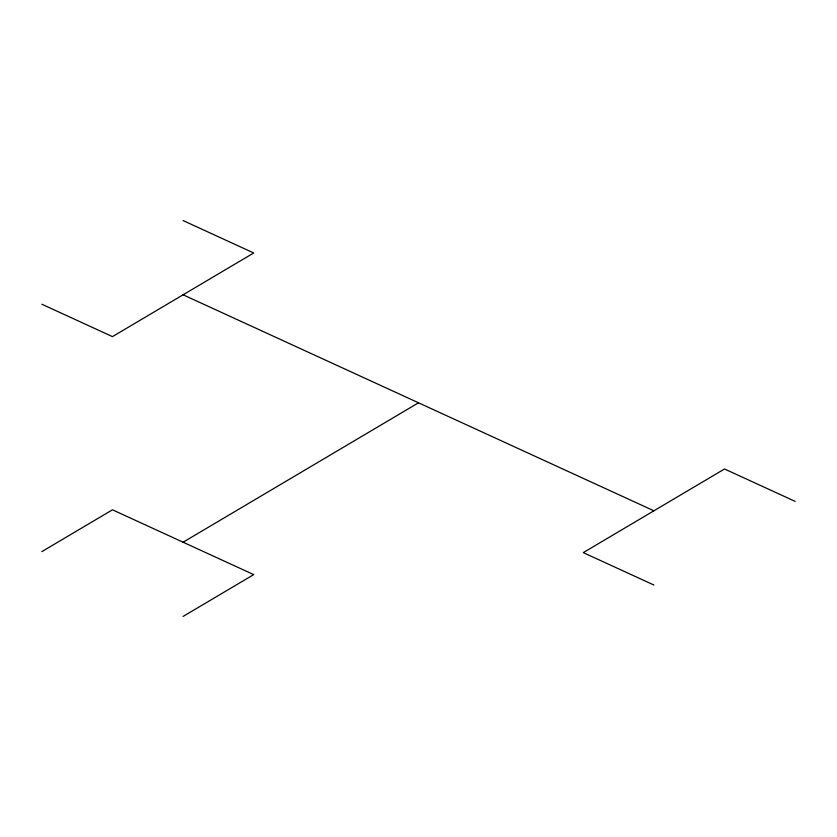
<?xml version="1.0" encoding="UTF-8"?>
<svg xmlns="http://www.w3.org/2000/svg" width="837" height="837" viewBox="0 0 837 837"><rect width="100%" height="100%" fill="white"/><g stroke="black" fill="none" stroke-linecap="round" stroke-linejoin="round"><path stroke-width="1.26" d="M41.85 551.625L112.472 509.806L253.716 574.611L183.094 616.43M183.094 542.209L418.5 402.796M183.094 220.57L253.716 252.973L112.472 336.62L41.85 304.218M795.15 501.384L724.528 468.982L583.284 552.619L653.906 585.021M183.094 294.791L653.906 510.8"/></g></svg>
